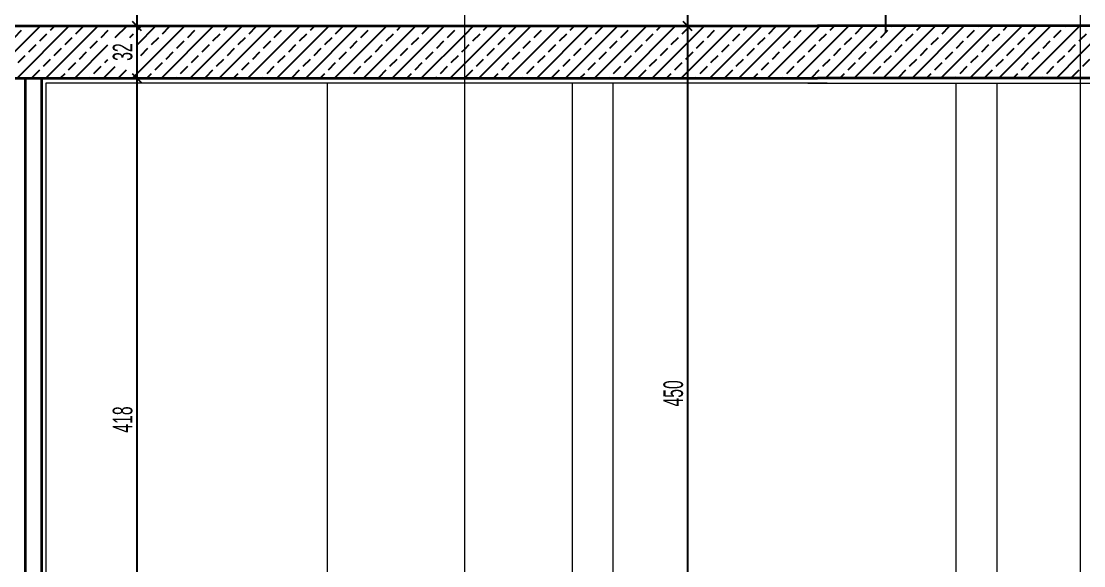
# Model space of a CAD drawing. Header units: inches. Extents: x -7543 to -822, y 102837 to 190349.
# Drawn here: x -827.3713 to -827.2412, y 102836.7318 to 102836.7985 of the extents above; entities that cross this region are included whole.
import ezdxf

# ---------------------------------------------------------------- set-up
doc = ezdxf.new("R2010")
doc.units = ezdxf.units.IN
doc.header["$MEASUREMENT"] = 0
doc.linetypes.add('__ZG_T_P__9', pattern=[22, 1, -10, 1, -10])
doc.layers.get('0').update_dxf_attribs({"lineweight": 25})
doc.layers.add('DUVAR', color=7, linetype='Continuous', lineweight=35, true_color=0xfc4642)
doc.layers.add('KAPI', color=7, linetype='Continuous', lineweight=18, true_color=0xffb360)
for name, color, linetype, lineweight in [('ICOL', 55, 'Continuous', 25), ('SIVA', 150, 'Continuous', 15), ('TARAMA', 8, 'Continuous', 25), ('YAZI', 7, 'Continuous', 25)]:
    doc.layers.add(name, color=color, linetype=linetype, lineweight=lineweight)
doc.styles.add('OLCU', font='tromand.shx', dxfattribs={"width": 0.6, "height": 12})

# ---------------------------------------------------------------- blocks, each defined once
blk = doc.blocks.new('_Oblique')
at = {"color": 0, "linetype": 'ByBlock', "lineweight": -2}
blk.add_line((-0.5, -0.5), (0.5, 0.5), dxfattribs=at)

msp = doc.modelspace()

# ---------------------------------------------------------------- linework, layer by layer
at = {"layer": 'DUVAR'}
for p, q in [((-827.51279, 102836.79788), (-827.27379, 102836.79788)), ((-827.09879, 102836.79788), (-827.27379, 102836.79788)), ((-827.51279, 102836.79148), (-827.27379, 102836.79148)), ((-827.37079, 102836.79148), (-827.37079, 102836.70788)), ((-827.36879, 102836.79148), (-827.36879, 102836.70788)), ((-827.09879, 102836.79148), (-827.27379, 102836.79148))]:
    msp.add_line(p, q, dxfattribs=at)
at = {"layer": 'ICOL'}
for p, q in [((-827.28971, 102836.85788), (-827.28971, 102836.79788)), ((-827.35714, 102836.85148), (-827.35714, 102836.79788)), ((-827.35714, 102836.79788), (-827.35714, 102836.79148)), ((-827.28971, 102836.79788), (-827.28971, 102836.70788)), ((-827.35714, 102836.79148), (-827.35714, 102836.70788))]:
    msp.add_line(p, q, dxfattribs=at)
at = {"layer": 'ICOL', "color": 53}
for p, q in [((-827.35674, 102836.79788), (-827.3563, 102836.79788)), ((-827.35674, 102836.79788), (-827.3563, 102836.79788)), ((-827.29211, 102836.79788), (-827.29055, 102836.79788)), ((-827.29211, 102836.79788), (-827.29055, 102836.79788)), ((-827.35674, 102836.79148), (-827.3563, 102836.79148)), ((-827.35674, 102836.79148), (-827.3563, 102836.79148))]:
    msp.add_line(p, q, dxfattribs=at)
at = {"layer": 'KAPI', "linetype": '__ZG_T_P__9'}
for p, q in [((-827.31699, 102836.67599), (-827.31699, 102837.3934)), ((-827.24157, 102836.67599), (-827.24157, 102837.3934))]:
    msp.add_line(p, q, dxfattribs=at)
at = {"layer": 'KAPI'}
for p, q in [((-827.33379, 102836.70848), (-827.33379, 102836.79088)), ((-827.30379, 102836.70848), (-827.30379, 102836.79088)), ((-827.29879, 102836.70848), (-827.29879, 102836.79088)), ((-827.25679, 102836.70848), (-827.25679, 102836.79088)), ((-827.25179, 102836.70848), (-827.25179, 102836.79088))]:
    msp.add_line(p, q, dxfattribs=at)
at = {"layer": 'SIVA'}
for p, q in [((-827.27259, 102836.79088), (-827.36829, 102836.79088)), ((-827.36829, 102836.79088), (-827.36829, 102836.70848)), ((-827.27499, 102836.79088), (-827.10339, 102836.79088)), ((-827.27259, 102836.79088), (-827.27379, 102836.79088))]:
    msp.add_line(p, q, dxfattribs=at)
at = {"layer": 'TARAMA'}
for p, q in [((-827.37535, 102836.79148), (-827.36895, 102836.79788)), ((-827.37181, 102836.79148), (-827.36541, 102836.79788)), ((-827.37079, 102836.7978), (-827.37071, 102836.79788)), ((-827.36828, 102836.79148), (-827.36188, 102836.79788)), ((-827.3677, 102836.79736), (-827.36718, 102836.79788)), ((-827.36019, 102836.7978), (-827.36011, 102836.79788)), ((-827.35977, 102836.79645), (-827.35834, 102836.79788)), ((-827.35767, 102836.79148), (-827.35127, 102836.79788)), ((-827.35709, 102836.79736), (-827.35657, 102836.79788)), ((-827.35707, 102836.79562), (-827.3548, 102836.79788)), ((-827.35413, 102836.79148), (-827.34773, 102836.79788)), ((-827.3506, 102836.79148), (-827.3442, 102836.79788)), ((-827.34958, 102836.7978), (-827.3495, 102836.79788)), ((-827.34706, 102836.79148), (-827.34066, 102836.79788)), ((-827.34649, 102836.79736), (-827.34597, 102836.79788)), ((-827.34353, 102836.79148), (-827.33713, 102836.79788)), ((-827.33999, 102836.79148), (-827.33359, 102836.79788)), ((-827.33897, 102836.7978), (-827.33889, 102836.79788)), ((-827.33646, 102836.79148), (-827.33006, 102836.79788)), ((-827.33588, 102836.79736), (-827.33536, 102836.79788)), ((-827.33292, 102836.79148), (-827.32652, 102836.79788)), ((-827.32938, 102836.79148), (-827.32298, 102836.79788)), ((-827.32837, 102836.7978), (-827.32829, 102836.79788)), ((-827.32585, 102836.79148), (-827.31945, 102836.79788)), ((-827.32527, 102836.79736), (-827.32475, 102836.79788)), ((-827.31776, 102836.7978), (-827.31768, 102836.79788)), ((-827.31699, 102836.79681), (-827.31591, 102836.79788)), ((-827.31699, 102836.79327), (-827.31238, 102836.79788)), ((-827.31524, 102836.79148), (-827.30884, 102836.79788)), ((-827.31467, 102836.79736), (-827.31415, 102836.79788)), ((-827.31171, 102836.79148), (-827.30531, 102836.79788)), ((-827.30817, 102836.79148), (-827.30177, 102836.79788)), ((-827.30715, 102836.7978), (-827.30707, 102836.79788)), ((-827.30464, 102836.79148), (-827.29824, 102836.79788)), ((-827.30406, 102836.79736), (-827.30354, 102836.79788)), ((-827.3011, 102836.79148), (-827.2947, 102836.79788)), ((-827.29756, 102836.79148), (-827.29116, 102836.79788)), ((-827.29655, 102836.7978), (-827.29647, 102836.79788)), ((-827.29403, 102836.79148), (-827.28763, 102836.79788)), ((-827.29345, 102836.79736), (-827.29293, 102836.79788)), ((-827.29049, 102836.79148), (-827.28409, 102836.79788)), ((-827.28696, 102836.79148), (-827.28056, 102836.79788)), ((-827.28594, 102836.7978), (-827.28586, 102836.79788)), ((-827.28342, 102836.79148), (-827.27702, 102836.79788)), ((-827.28285, 102836.79736), (-827.28233, 102836.79788)), ((-827.27989, 102836.79148), (-827.27349, 102836.79788)), ((-827.27635, 102836.79148), (-827.26995, 102836.79788)), ((-827.27533, 102836.7978), (-827.27525, 102836.79788)), ((-827.27282, 102836.79148), (-827.26642, 102836.79788)), ((-827.27224, 102836.79736), (-827.27172, 102836.79788)), ((-827.26928, 102836.79148), (-827.26288, 102836.79788)), ((-827.26574, 102836.79148), (-827.25934, 102836.79788)), ((-827.26473, 102836.7978), (-827.26465, 102836.79788)), ((-827.26221, 102836.79148), (-827.25581, 102836.79788)), ((-827.26163, 102836.79736), (-827.26111, 102836.79788)), ((-827.25867, 102836.79148), (-827.25227, 102836.79788)), ((-827.25514, 102836.79148), (-827.24874, 102836.79788)), ((-827.25412, 102836.7978), (-827.25404, 102836.79788)), ((-827.2516, 102836.79148), (-827.2452, 102836.79788)), ((-827.25103, 102836.79736), (-827.25051, 102836.79788)), ((-827.24807, 102836.79148), (-827.24167, 102836.79788)), ((-827.24351, 102836.7978), (-827.24343, 102836.79788)), ((-827.24157, 102836.79445), (-827.23813, 102836.79788)), ((-827.37212, 102836.79648), (-827.37124, 102836.79736)), ((-827.36903, 102836.79604), (-827.36814, 102836.79692)), ((-827.36461, 102836.79692), (-827.36372, 102836.7978)), ((-827.36151, 102836.79648), (-827.36063, 102836.79736)), ((-827.35801, 102836.79645), (-827.35754, 102836.79692)), ((-827.354, 102836.79692), (-827.35312, 102836.7978)), ((-827.35091, 102836.79648), (-827.35002, 102836.79736)), ((-827.34781, 102836.79604), (-827.34693, 102836.79692)), ((-827.34339, 102836.79692), (-827.34251, 102836.7978)), ((-827.3403, 102836.79648), (-827.33942, 102836.79736)), ((-827.33721, 102836.79604), (-827.33632, 102836.79692)), ((-827.33279, 102836.79692), (-827.3319, 102836.7978)), ((-827.32969, 102836.79648), (-827.32881, 102836.79736)), ((-827.3266, 102836.79604), (-827.32572, 102836.79692)), ((-827.32231, 102836.79148), (-827.31699, 102836.79681)), ((-827.32218, 102836.79692), (-827.3213, 102836.7978)), ((-827.31909, 102836.79648), (-827.3182, 102836.79736)), ((-827.31599, 102836.79604), (-827.31511, 102836.79692)), ((-827.31157, 102836.79692), (-827.31069, 102836.7978)), ((-827.30848, 102836.79648), (-827.3076, 102836.79736)), ((-827.30539, 102836.79604), (-827.3045, 102836.79692)), ((-827.30097, 102836.79692), (-827.30008, 102836.7978)), ((-827.29787, 102836.79648), (-827.29699, 102836.79736)), ((-827.29478, 102836.79604), (-827.2939, 102836.79692)), ((-827.29036, 102836.79692), (-827.28948, 102836.7978)), ((-827.28727, 102836.79648), (-827.28638, 102836.79736)), ((-827.28417, 102836.79604), (-827.28329, 102836.79692)), ((-827.27975, 102836.79692), (-827.27887, 102836.7978)), ((-827.27666, 102836.79648), (-827.27578, 102836.79736)), ((-827.27357, 102836.79604), (-827.27268, 102836.79692)), ((-827.26915, 102836.79692), (-827.26826, 102836.7978)), ((-827.26605, 102836.79648), (-827.26517, 102836.79736)), ((-827.26296, 102836.79604), (-827.26208, 102836.79692)), ((-827.25854, 102836.79692), (-827.25766, 102836.7978)), ((-827.25545, 102836.79648), (-827.25456, 102836.79736)), ((-827.25235, 102836.79604), (-827.25147, 102836.79692)), ((-827.24793, 102836.79692), (-827.24705, 102836.7978)), ((-827.24484, 102836.79648), (-827.24396, 102836.79736)), ((-827.24157, 102836.79622), (-827.24086, 102836.79692)), ((-827.37035, 102836.79471), (-827.36947, 102836.79559)), ((-827.36593, 102836.79559), (-827.36505, 102836.79648)), ((-827.36474, 102836.79148), (-827.36067, 102836.79555)), ((-827.36284, 102836.79515), (-827.36196, 102836.79604)), ((-827.35533, 102836.79559), (-827.35444, 102836.79648)), ((-827.35223, 102836.79515), (-827.35135, 102836.79604)), ((-827.34914, 102836.79471), (-827.34825, 102836.79559)), ((-827.34472, 102836.79559), (-827.34384, 102836.79648)), ((-827.34163, 102836.79515), (-827.34074, 102836.79604)), ((-827.33853, 102836.79471), (-827.33765, 102836.79559)), ((-827.33411, 102836.79559), (-827.33323, 102836.79648)), ((-827.33102, 102836.79515), (-827.33014, 102836.79604)), ((-827.32793, 102836.79471), (-827.32704, 102836.79559)), ((-827.32351, 102836.79559), (-827.32262, 102836.79648)), ((-827.32041, 102836.79515), (-827.31953, 102836.79604)), ((-827.31699, 102836.79504), (-827.31644, 102836.79559)), ((-827.3129, 102836.79559), (-827.31202, 102836.79648)), ((-827.30981, 102836.79515), (-827.30892, 102836.79604)), ((-827.30671, 102836.79471), (-827.30583, 102836.79559)), ((-827.30229, 102836.79559), (-827.30141, 102836.79648)), ((-827.2992, 102836.79515), (-827.29832, 102836.79604)), ((-827.29611, 102836.79471), (-827.29522, 102836.79559)), ((-827.29169, 102836.79559), (-827.2908, 102836.79648)), ((-827.28859, 102836.79515), (-827.28771, 102836.79604)), ((-827.2855, 102836.79471), (-827.28462, 102836.79559)), ((-827.28108, 102836.79559), (-827.2802, 102836.79648)), ((-827.27799, 102836.79515), (-827.2771, 102836.79604)), ((-827.27489, 102836.79471), (-827.27401, 102836.79559)), ((-827.27047, 102836.79559), (-827.26959, 102836.79648)), ((-827.26738, 102836.79515), (-827.2665, 102836.79604)), ((-827.26429, 102836.79471), (-827.2634, 102836.79559)), ((-827.25987, 102836.79559), (-827.25898, 102836.79648)), ((-827.25677, 102836.79515), (-827.25589, 102836.79604)), ((-827.25368, 102836.79471), (-827.2528, 102836.79559)), ((-827.24926, 102836.79559), (-827.24838, 102836.79648)), ((-827.24617, 102836.79515), (-827.24528, 102836.79604)), ((-827.24307, 102836.79471), (-827.24219, 102836.79559)), ((-827.24175, 102836.79604), (-827.24157, 102836.79622)), ((-827.37168, 102836.79339), (-827.37079, 102836.79427)), ((-827.36726, 102836.79427), (-827.36637, 102836.79515)), ((-827.36416, 102836.79383), (-827.36328, 102836.79471)), ((-827.35665, 102836.79427), (-827.35577, 102836.79515)), ((-827.35356, 102836.79383), (-827.35267, 102836.79471)), ((-827.35046, 102836.79339), (-827.34958, 102836.79427)), ((-827.34605, 102836.79427), (-827.34516, 102836.79515)), ((-827.34295, 102836.79383), (-827.34207, 102836.79471)), ((-827.33986, 102836.79339), (-827.33897, 102836.79427)), ((-827.33544, 102836.79427), (-827.33455, 102836.79515)), ((-827.33235, 102836.79383), (-827.33146, 102836.79471)), ((-827.32925, 102836.79339), (-827.32837, 102836.79427)), ((-827.32483, 102836.79427), (-827.32395, 102836.79515)), ((-827.32174, 102836.79383), (-827.32085, 102836.79471)), ((-827.31864, 102836.79339), (-827.31776, 102836.79427)), ((-827.31732, 102836.79471), (-827.31699, 102836.79504)), ((-827.31423, 102836.79427), (-827.31334, 102836.79515)), ((-827.31113, 102836.79383), (-827.31025, 102836.79471)), ((-827.30804, 102836.79339), (-827.30715, 102836.79427)), ((-827.30362, 102836.79427), (-827.30273, 102836.79515)), ((-827.30053, 102836.79383), (-827.29964, 102836.79471)), ((-827.29743, 102836.79339), (-827.29655, 102836.79427)), ((-827.29301, 102836.79427), (-827.29213, 102836.79515)), ((-827.28992, 102836.79383), (-827.28903, 102836.79471)), ((-827.28683, 102836.79339), (-827.28594, 102836.79427)), ((-827.28241, 102836.79427), (-827.28152, 102836.79515)), ((-827.27931, 102836.79383), (-827.27843, 102836.79471)), ((-827.27622, 102836.79339), (-827.27533, 102836.79427)), ((-827.2718, 102836.79427), (-827.27092, 102836.79515)), ((-827.26871, 102836.79383), (-827.26782, 102836.79471)), ((-827.26561, 102836.79339), (-827.26473, 102836.79427)), ((-827.26119, 102836.79427), (-827.26031, 102836.79515)), ((-827.2581, 102836.79383), (-827.25721, 102836.79471)), ((-827.25501, 102836.79339), (-827.25412, 102836.79427)), ((-827.25059, 102836.79427), (-827.2497, 102836.79515)), ((-827.24749, 102836.79383), (-827.24661, 102836.79471)), ((-827.24453, 102836.79148), (-827.24157, 102836.79445)), ((-827.2444, 102836.79339), (-827.24351, 102836.79427)), ((-827.36858, 102836.79294), (-827.3677, 102836.79383)), ((-827.36549, 102836.7925), (-827.36461, 102836.79339)), ((-827.3624, 102836.79206), (-827.36151, 102836.79294)), ((-827.3612, 102836.79148), (-827.35977, 102836.79292)), ((-827.36107, 102836.79339), (-827.36067, 102836.79379)), ((-827.35488, 102836.7925), (-827.354, 102836.79339)), ((-827.35179, 102836.79206), (-827.35091, 102836.79294)), ((-827.34737, 102836.79294), (-827.34649, 102836.79383)), ((-827.34428, 102836.7925), (-827.34339, 102836.79339)), ((-827.34118, 102836.79206), (-827.3403, 102836.79294)), ((-827.33676, 102836.79294), (-827.33588, 102836.79383)), ((-827.33367, 102836.7925), (-827.33279, 102836.79339)), ((-827.33058, 102836.79206), (-827.32969, 102836.79294)), ((-827.32616, 102836.79294), (-827.32527, 102836.79383)), ((-827.32306, 102836.7925), (-827.32218, 102836.79339)), ((-827.31997, 102836.79206), (-827.31909, 102836.79294)), ((-827.31878, 102836.79148), (-827.31699, 102836.79327)), ((-827.31555, 102836.79294), (-827.31467, 102836.79383)), ((-827.31246, 102836.7925), (-827.31157, 102836.79339)), ((-827.30936, 102836.79206), (-827.30848, 102836.79294)), ((-827.30494, 102836.79294), (-827.30406, 102836.79383)), ((-827.30185, 102836.7925), (-827.30097, 102836.79339)), ((-827.29876, 102836.79206), (-827.29787, 102836.79294)), ((-827.29434, 102836.79294), (-827.29345, 102836.79383)), ((-827.29124, 102836.7925), (-827.29036, 102836.79339)), ((-827.28815, 102836.79206), (-827.28727, 102836.79294)), ((-827.28373, 102836.79294), (-827.28285, 102836.79383)), ((-827.28064, 102836.7925), (-827.27975, 102836.79339)), ((-827.27754, 102836.79206), (-827.27666, 102836.79294)), ((-827.27312, 102836.79294), (-827.27224, 102836.79383)), ((-827.27003, 102836.7925), (-827.26915, 102836.79339)), ((-827.26694, 102836.79206), (-827.26605, 102836.79294)), ((-827.26252, 102836.79294), (-827.26163, 102836.79383)), ((-827.25942, 102836.7925), (-827.25854, 102836.79339)), ((-827.25633, 102836.79206), (-827.25545, 102836.79294)), ((-827.25191, 102836.79294), (-827.25103, 102836.79383)), ((-827.24882, 102836.7925), (-827.24793, 102836.79339)), ((-827.24572, 102836.79206), (-827.24484, 102836.79294)), ((-827.24131, 102836.79294), (-827.24042, 102836.79383)), ((-827.36991, 102836.79162), (-827.36903, 102836.7925)), ((-827.36651, 102836.79148), (-827.36593, 102836.79206)), ((-827.36297, 102836.79148), (-827.36284, 102836.79162)), ((-827.3593, 102836.79162), (-827.35842, 102836.7925)), ((-827.3559, 102836.79148), (-827.35533, 102836.79206)), ((-827.35237, 102836.79148), (-827.35223, 102836.79162)), ((-827.3487, 102836.79162), (-827.34781, 102836.7925)), ((-827.34529, 102836.79148), (-827.34472, 102836.79206)), ((-827.34176, 102836.79148), (-827.34163, 102836.79162)), ((-827.33809, 102836.79162), (-827.33721, 102836.7925)), ((-827.33469, 102836.79148), (-827.33411, 102836.79206)), ((-827.33115, 102836.79148), (-827.33102, 102836.79162)), ((-827.32748, 102836.79162), (-827.3266, 102836.7925)), ((-827.32408, 102836.79148), (-827.32351, 102836.79206)), ((-827.32055, 102836.79148), (-827.32041, 102836.79162)), ((-827.31688, 102836.79162), (-827.31599, 102836.7925)), ((-827.31347, 102836.79148), (-827.3129, 102836.79206)), ((-827.30994, 102836.79148), (-827.30981, 102836.79162)), ((-827.30627, 102836.79162), (-827.30539, 102836.7925)), ((-827.30287, 102836.79148), (-827.30229, 102836.79206)), ((-827.29933, 102836.79148), (-827.2992, 102836.79162)), ((-827.29566, 102836.79162), (-827.29478, 102836.7925)), ((-827.29226, 102836.79148), (-827.29169, 102836.79206)), ((-827.28873, 102836.79148), (-827.28859, 102836.79162)), ((-827.28506, 102836.79162), (-827.28417, 102836.7925)), ((-827.28165, 102836.79148), (-827.28108, 102836.79206)), ((-827.27812, 102836.79148), (-827.27799, 102836.79162)), ((-827.27445, 102836.79162), (-827.27357, 102836.7925)), ((-827.27105, 102836.79148), (-827.27047, 102836.79206)), ((-827.26751, 102836.79148), (-827.26738, 102836.79162)), ((-827.26384, 102836.79162), (-827.26296, 102836.7925)), ((-827.26044, 102836.79148), (-827.25987, 102836.79206)), ((-827.25691, 102836.79148), (-827.25677, 102836.79162)), ((-827.25324, 102836.79162), (-827.25235, 102836.7925)), ((-827.24983, 102836.79148), (-827.24926, 102836.79206)), ((-827.2463, 102836.79148), (-827.24617, 102836.79162)), ((-827.24263, 102836.79162), (-827.24175, 102836.7925))]:
    msp.add_line(p, q, dxfattribs=at)
at = {"layer": 'YAZI'}
msp.add_line((-827.26548, 102836.82377), (-827.26548, 102836.79703), dxfattribs=at)

# ---------------------------------------------------------------- block references
at = {"layer": 'ICOL', "xscale": 0.001080000001820736, "yscale": 0.001080000001820736, "zscale": 0.001080000001820736}
for p, rotation in [((-827.35714, 102836.79788), 90), ((-827.35714, 102836.79788), 270), ((-827.28971, 102836.79788), 90), ((-827.28971, 102836.79788), 270), ((-827.35714, 102836.79148), 90), ((-827.35714, 102836.79148), 270)]:
    msp.add_blockref('_Oblique', p, dxfattribs=dict(at, rotation=rotation))

# ---------------------------------------------------------------- texts
at = {"layer": 'ICOL', "char_height": 0.0024, "attachment_point": 5, "rotation": 90, "style": 'OLCU'}
for s, insert in [('\\A1;32', (-827.35887, 102836.79468)), ('\\A1;450', (-827.29144, 102836.75288)), ('\\A1;418', (-827.35887, 102836.74968))]:
    msp.add_mtext(s, dxfattribs=dict(at, insert=insert))

doc.saveas('drawing.dxf')
